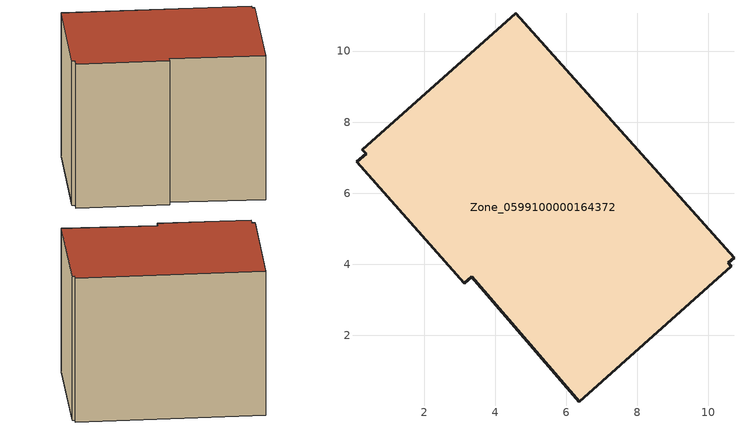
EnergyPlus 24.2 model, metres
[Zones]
Zone_0599100000164372
 floor ground (C_G): 10.64,3.94 6.37,0.13 3.34,3.65 3.14,3.47 0.1,6.88 0.37,7.11 0.27,7.23 4.58,11.07 10.72,4.19 10.55,4.04 z0
 wall outside (C_F): 0.1,6.88 3.14,3.47 3.34,3.65 6.37,0.13 10.64,3.94 10.55,4.04 10.72,4.19 4.58,11.07 0.27,7.23 0.37,7.11 0.1,6.88 z0:7.59
 roof outside (C_R): 6.37,0.13 10.64,3.94 10.55,4.04 10.72,4.19 4.58,11.07 0.27,7.23 0.37,7.11 0.1,6.88 3.14,3.47 3.34,3.65 z7.59
[BUILDING]
Pand.0599100000164372: North Axis=0; Terrain=City; Loads Convergence Tolerance Value=0.04; Temperature Convergence Tolerance Value=0.4; Solar Distribution=FullExterior; Maximum Number of Warmup Days=25; Minimum Number of Warmup Days=1
[Site:Location]
Rotterdam.The.Hague.AP_ZH_NLD Design_Conditions: Latitude=51.96; Longitude=4.45; Time Zone=1; Elevation=-4.5
[SITE:GROUNDTEMPERATURE:BUILDINGSURFACE]
18, 18, 18, 18, 18, 18, 18, 18, 18, 18, 18, 18
[MATERIAL] Thermal Absorptance=0.9; Solar Absorptance=0.7; Visible Absorptance=0.7
Name | Roughness | Thickness | Conductivity | Density | Specific Heat
G.TC.1965-1974 | MediumSmooth | 0.15 | 0.882353 | 540 | 1210
F.TC.1965-1974 | Rough | 0.3 | 0.697674 | 1920 | 840
R.TC.1965-1974 | MediumRough | 0.2 | 0.232558 | 1500 | 1000
[CONSTRUCTION]
C_G: G.TC.1965-1974
C_F: F.TC.1965-1974
C_R: R.TC.1965-1974
[ZONE]
Zone_0599100000164372: Type=1; Multiplier=1; Ceiling Height=Autocalculate; Volume=Autocalculate; Floor Area=autocalculate; Part of Total Floor Area=Yes
[ZONEINFILTRATION:DESIGNFLOWRATE]
Infil_Zone_0599100000164372: Zone or ZoneList or Space or SpaceList=Zone_0599100000164372; Schedule=AlwaysOn; Design Flow Rate Calculation Method=Flow/Area; Flow Rate per Floor Area=0.003; Constant Term Coefficient=1; Temperature Term Coefficient=0; Velocity Term Coefficient=0; Velocity Squared Term Coefficient=0
[HVACTEMPLATE:ZONE:IDEALLOADSAIRSYSTEM]
Zone_0599100000164372: Maximum Heating Supply Air Temperature=50; Minimum Cooling Supply Air Temperature=13; Maximum Heating Supply Air Humidity Ratio=0.0156; Minimum Cooling Supply Air Humidity Ratio=0.0077; Heating Limit=NoLimit; Cooling Limit=NoLimit; Dehumidification Control Type=ConstantSensibleHeatRatio; Cooling Sensible Heat Ratio=0.7; Dehumidification Setpoint=60; Humidification Control Type=None; Humidification Setpoint=30; Outdoor Air Method=None; Outdoor Air Flow Rate per Person=0.00944; Outdoor Air Flow Rate per Zone Floor Area=0; Outdoor Air Flow Rate per Zone=0; Demand Controlled Ventilation Type=None; Outdoor Air Economizer Type=NoEconomizer; Heat Recovery Type=None; Sensible Heat Recovery Effectiveness=0.7; Latent Heat Recovery Effectiveness=0.65
[ZONECONTROL:THERMOSTAT]
ThermostatControl_Zone_0599100000164372: Zone or ZoneList=Zone_0599100000164372; Control Type Schedule=DualSetpointControlType; Control 1=Thermostat_Zone_0599100000164372; Temperature Difference Between Cutout And Setpoint=0
[THERMOSTATSETPOINT:DUALSETPOINT]
Thermostat_Zone_0599100000164372: Heating Setpoint Temperature Schedule=HeatingSetpoint_Zone_0599100000164372; Cooling Setpoint Temperature Schedule=CoolingSetpoint_Zone_0599100000164372
[SCHEDULE:COMPACT]
HeatingSetpoint_Zone_0599100000164372: Through: 12/31, For: AllDays, Until: 24:00, 21
CoolingSetpoint_Zone_0599100000164372: Through: 12/31, For: AllDays, Until: 24:00, 24
DualSetpointControlType: Through: 12/31, For: AllDays, Until: 24:00, 4
AlwaysOn: Through: 12/31, For: AllDays, Until: 24:00, 1
